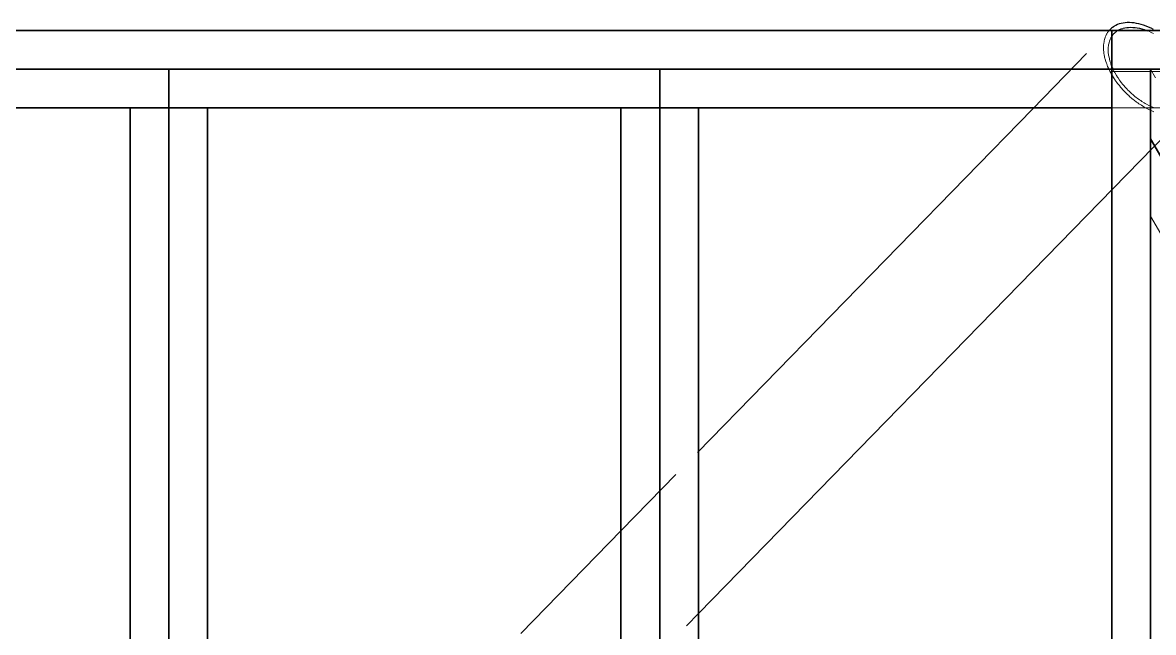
# Model space of a CAD drawing. Header units: millimetres. Extents: x -6703 to 7269, y -87291 to -79311.
# Drawn here: x -3421 to -1232, y -80835 to -79656 of the extents above; entities that cross this region are included whole.
import ezdxf

# ---------------------------------------------------------------- set-up
doc = ezdxf.new("R2010")
doc.units = ezdxf.units.MM
doc.linetypes.add('HIDDEN_50', pattern=[225, 150, -75])
for name, color, linetype, lineweight in [('PLATE_HIDDEN', 8, 'HIDDEN_50', 18), ('PLATE_VISIBLE', 7, 'Continuous', 35), ('PROFILE_HIDDEN', 9, 'HIDDEN_50', 18), ('PROFILE_VISIBLE', 4, 'Continuous', 25)]:
    doc.layers.add(name, color=color, linetype=linetype, lineweight=lineweight)

msp = doc.modelspace()

# ---------------------------------------------------------------- linework, layer by layer
at = {"layer": 'PLATE_HIDDEN'}
for p, q in [((-3220.5, -79746.1), (-3495.1, -79746.1)), ((-1238.1, -79746.1), (-3170.5, -79746.1)), ((-3138.1, -79746.1), (-3138.1, -81248.1)), ((-2188.1, -79746.1), (-2188.1, -81248.1)), ((-1313.1, -79835.8), (-1313.1, -79750.9)), ((-1313.1, -79750.9), (-1238.1, -79750.9)), ((356.8, -82485.3), (-1238.1, -79746.1)), ((-1238.1, -79746.1), (-1238.1, -79880.6)), ((4430.3, -79746.1), (-1238.1, -79746.1)), ((-1238.1, -79746.1), (-1238.1, -81418.1)), ((-1238.1, -79750.9), (-1238.1, -81423)), ((-1238.1, -79750.9), (-1167.8, -79750.9)), ((-1238.1, -81423), (-1238.1, -79750.9)), ((-1168.1, -79821.1), (-1387.9, -79821.1)), ((-1313.1, -79885.7), (-1313.1, -79845.8)), ((-293.8, -81510.2), (-1238.1, -79880.6)), ((-293.8, -81510.2), (-1238.1, -79880.6)), ((-1238.1, -79880.6), (-1238.1, -80030.2)), ((-1238.1, -79880.6), (-293.8, -81510.2)), ((-1238.1, -80030.2), (-1165.5, -80155.4)), ((-3213.1, -80982.9), (-3213.1, -80833.3)), ((-3063.1, -80833.3), (-3063.1, -80982.9)), ((-2263.1, -80982.9), (-2263.1, -80833.3)), ((-2113.1, -80833.3), (-2113.1, -80982.9)), ((-1313.1, -80983.8), (-1313.1, -80834))]:
    msp.add_line(p, q, dxfattribs=at)
at = {"layer": 'PLATE_VISIBLE'}
for p, q in [((-5070.1, -79671.1), (-1163.1, -79671.1)), ((-1313.1, -79671.1), (-5070.1, -79671.1)), ((-1313.1, -79821.1), (-1313.1, -79671.1)), ((-1163.1, -79671.1), (-1313.1, -79671.1)), ((-1313.1, -79671.1), (-1313.1, -83219.5)), ((-3495.1, -79746.1), (-1238.1, -79746.1)), ((-3170.5, -79746.1), (-3220.5, -79746.1)), ((-3138.1, -81248.1), (-3138.1, -79746.1)), ((-2188.1, -81248.1), (-2188.1, -79746.1)), ((-1238.1, -79746.1), (4754.9, -79746.1)), ((-1238.1, -83219.5), (-1238.1, -79746.1)), ((-5070.1, -79821.1), (-1313.1, -79821.1)), ((-1387.9, -79821.1), (-4815.3, -79821.1)), ((-3213.1, -80833.3), (-3213.1, -79821.1)), ((-3213.1, -79821.1), (-3063.1, -79821.1)), ((-3063.1, -79821.1), (-3213.1, -79821.1)), ((-3213.1, -79821.1), (-3213.1, -83136.7)), ((-3063.1, -79821.1), (-3063.1, -80833.3)), ((-3063.1, -83136.7), (-3063.1, -79821.1)), ((-2263.1, -80833.3), (-2263.1, -79821.1)), ((-2263.1, -79821.1), (-2113.1, -79821.1)), ((-2113.1, -79821.1), (-2263.1, -79821.1)), ((-2263.1, -79821.1), (-2263.1, -83136.7)), ((-2113.1, -79821.1), (-2113.1, -80833.3)), ((-2113.1, -83136.7), (-2113.1, -79821.1)), ((-1313.1, -79845.8), (-1313.1, -79835.8)), ((-1313.1, -80834), (-1313.1, -79885.7)), ((-1238.1, -79880.6), (640.6, -83122.6))]:
    msp.add_line(p, q, dxfattribs=at)
at = {"layer": 'PROFILE_HIDDEN'}
for p, q in [((-1466.7, -79823.4), (-1320.3, -79673.4)), ((-1327.1, -79688.6), (-1327.8, -79691.5)), ((-1326, -79685), (-1327.1, -79688.6)), ((-1325.7, -79684.3), (-1326, -79685)), ((-1324.6, -79681.6), (-1325.7, -79684.3)), ((-1323, -79678.4), (-1324.6, -79681.6)), ((-1322.7, -79677.8), (-1323, -79678.4)), ((-1321.2, -79675.3), (-1322.7, -79677.8)), ((-1319.1, -79672.5), (-1321.2, -79675.3)), ((-1317.4, -79691.8), (-1316.2, -79688.6)), ((-1316.2, -79688.6), (-1315.9, -79688)), ((-1315.9, -79688), (-1314.7, -79685.5)), ((-1314.7, -79685.5), (-1313.8, -79684.1)), ((-1311.8, -79681), (-1311, -79679.9)), ((-1311, -79679.9), (-1308.8, -79677.4)), ((-1308.8, -79677.4), (-1308.4, -79677.1)), ((-1308.4, -79677.1), (-1306.4, -79675.1)), ((-1306.4, -79675.1), (-1303.8, -79673.1)), ((-1303.4, -79672.8), (-1302.2, -79672)), ((-1243.8, -79672), (-1241.6, -79672.9)), ((-1241.6, -79672.9), (-1237, -79674.9)), ((-1237, -79674.9), (-1232.5, -79677.2)), ((-1329, -79700.2), (-1329.1, -79704.4)), ((-1329.1, -79704.4), (-1329, -79707.6)), ((-1328.9, -79699.3), (-1329, -79700.2)), ((-1329, -79707.6), (-1329, -79708.6)), ((-1329, -79708.6), (-1328.6, -79713)), ((-1328.6, -79696.2), (-1328.9, -79699.3)), ((-1328, -79692.3), (-1328.6, -79696.2)), ((-1328.6, -79713), (-1328.1, -79716.3)), ((-1327.8, -79691.5), (-1328, -79692.3)), ((-1319.9, -79706.4), (-1319.7, -79702.6)), ((-1319.9, -79709.4), (-1319.9, -79706.4)), ((-1319.9, -79710.4), (-1319.9, -79709.4)), ((-1319.7, -79714.5), (-1319.9, -79710.4)), ((-1319.7, -79702.6), (-1319.6, -79701.7)), ((-1319.6, -79701.7), (-1319.2, -79698.8)), ((-1319.2, -79698.8), (-1318.4, -79695.3)), ((-1318.4, -79695.3), (-1318.2, -79694.5)), ((-1318.2, -79694.5), (-1317.4, -79691.8)), ((-1328.1, -79716.3), (-1327.9, -79717.5)), ((-1327.9, -79717.5), (-1327, -79722)), ((-1327, -79722), (-1326.2, -79725.3)), ((-1326.2, -79725.3), (-1325.9, -79726.6)), ((-1325.9, -79726.6), (-1324.5, -79731.3)), ((-1324.5, -79731.3), (-1323.4, -79734.6)), ((-1323.4, -79734.6), (-1322.9, -79736)), ((-1319.3, -79717.6), (-1319.7, -79714.5)), ((-1319.2, -79718.7), (-1319.3, -79717.6)), ((-1318.4, -79723), (-1319.2, -79718.7)), ((-1317.7, -79726.1), (-1318.4, -79723)), ((-1317.4, -79727.3), (-1317.7, -79726.1)), ((-1316.1, -79731.7), (-1317.4, -79727.3)), ((-1315.1, -79734.8), (-1316.1, -79731.7)), ((-1314.7, -79736.2), (-1315.1, -79734.8)), ((-1322.9, -79736), (-1321, -79740.7)), ((-1321, -79740.7), (-1319.6, -79744)), ((-1319.6, -79744), (-1318.9, -79745.5)), ((-1318.9, -79745.5), (-1316.6, -79750.2)), ((-1316.6, -79750.2), (-1314.9, -79753.4)), ((-1314.9, -79753.4), (-1314.5, -79754.2)), ((-1313.8, -79738.4), (-1314.7, -79736.2)), ((-1311.6, -79743.7), (-1312.3, -79742.2)), ((-1311.3, -79744.4), (-1311.6, -79743.7)), ((-1308.8, -79749.7), (-1309.9, -79747.4)), ((-1307.2, -79752.6), (-1308.8, -79749.7)), ((-1306.4, -79754.1), (-1307.2, -79752.6)), ((-1303.8, -79758.6), (-1306.4, -79754.1)), ((-1312.7, -79757.3), (-1311.3, -79759.7)), ((-1311.3, -79759.7), (-1310.3, -79761.2)), ((-1306.8, -79766.7), (-1305.2, -79769)), ((-1305.2, -79769), (-1303.1, -79771.9)), ((-1301.9, -79761.5), (-1303.8, -79758.6)), ((-1303.1, -79771.9), (-1301.8, -79773.5)), ((-1300.9, -79763), (-1301.9, -79761.5)), ((-1301.8, -79773.5), (-1298.3, -79778)), ((-1297.9, -79767.4), (-1300.9, -79763)), ((-1298.3, -79778), (-1296.1, -79780.7)), ((-1295.9, -79770.1), (-1297.9, -79767.4)), ((-1294.7, -79771.7), (-1295.9, -79770.1)), ((-1291.4, -79775.9), (-1294.7, -79771.7)), ((-1289.2, -79778.5), (-1291.4, -79775.9)), ((-1287.8, -79780.1), (-1289.2, -79778.5)), ((-1296.1, -79780.7), (-1294.7, -79782.4)), ((-1294.7, -79782.4), (-1290.8, -79786.7)), ((-1290.8, -79786.7), (-1288.4, -79789.2)), ((-1288.4, -79789.2), (-1286.8, -79790.9)), ((-1284.1, -79784.1), (-1287.8, -79780.1)), ((-1286.8, -79790.9), (-1282.7, -79794.9)), ((-1281.9, -79786.4), (-1284.1, -79784.1)), ((-1282.7, -79794.9), (-1280.2, -79797.2)), ((-1280.3, -79788), (-1281.9, -79786.4)), ((-1276.3, -79791.8), (-1280.3, -79788)), ((-1280.2, -79797.2), (-1278.5, -79798.9)), ((-1278.5, -79798.9), (-1274.1, -79802.6)), ((-1274, -79793.9), (-1276.3, -79791.8)), ((-1272.3, -79795.4), (-1274, -79793.9)), ((-1268.1, -79798.9), (-1272.3, -79795.4)), ((-1265.7, -79800.8), (-1268.1, -79798.9)), ((-1263.8, -79802.2), (-1265.7, -79800.8)), ((-1274.1, -79802.6), (-1271.6, -79804.7)), ((-1271.6, -79804.7), (-1269.6, -79806.2)), ((-1269.6, -79806.2), (-1265.1, -79809.7)), ((-1265.1, -79809.7), (-1262.5, -79811.5)), ((-1259.4, -79805.4), (-1263.8, -79802.2)), ((-1262.5, -79811.5), (-1260.5, -79813)), ((-1260.5, -79813), (-1255.8, -79816)), ((-1257, -79807), (-1259.4, -79805.4)), ((-1255, -79808.4), (-1257, -79807)), ((-1255.8, -79816), (-1253.2, -79817.6)), ((-1250.5, -79811.1), (-1255, -79808.4)), ((-1253.2, -79817.6), (-1251, -79818.9)), ((-1251, -79818.9), (-1246.3, -79821.6)), ((-1248.2, -79812.5), (-1250.5, -79811.1)), ((-1246, -79813.7), (-1248.2, -79812.5)), ((-1246.3, -79821.6), (-1243.8, -79822.9)), ((-1241.5, -79816.1), (-1246, -79813.7)), ((-1239.2, -79817.2), (-1241.5, -79816.1)), ((-1236.9, -79818.2), (-1239.2, -79817.2)), ((-1232.4, -79820.2), (-1236.9, -79818.2)), ((-1310.5, -79977), (-1164.1, -79827.1)), ((-1243.8, -79822.9), (-1241.5, -79824.1)), ((-1241.5, -79824.1), (-1236.7, -79826.3)), ((-1236.7, -79826.3), (-1234.3, -79827.4)), ((-1234.3, -79827.4), (-1231.9, -79828.4)), ((-2261.7, -80637.4), (-2115.2, -80487.5)), ((-2293.7, -80983.9), (-2112.4, -80798.2))]:
    msp.add_line(p, q, dxfattribs=at)
at = {"layer": 'PROFILE_VISIBLE'}
for p, q in [((-1314.3, -79667.5), (-1316.8, -79669.9)), ((-1313.9, -79667.1), (-1314.3, -79667.5)), ((-1311.6, -79665.2), (-1313.9, -79667.1)), ((-1308.6, -79663.3), (-1311.6, -79665.2)), ((-1305.5, -79661.5), (-1308.2, -79663)), ((-1302.2, -79660), (-1305.5, -79661.5)), ((-1298.7, -79658.7), (-1301.8, -79659.9)), ((-1295, -79657.7), (-1298.7, -79658.7)), ((-1297.6, -79669.5), (-1294.8, -79668.3)), ((-1294.8, -79668.3), (-1291.4, -79667.2)), ((-1291.2, -79656.9), (-1294.6, -79657.6)), ((-1287.2, -79656.4), (-1291.2, -79656.9)), ((-1291, -79667.1), (-1287.9, -79666.3)), ((-1287.9, -79666.3), (-1284.2, -79665.6)), ((-1283.1, -79656.1), (-1286.9, -79656.4)), ((-1283.9, -79665.6), (-1280.4, -79665.3)), ((-1278.9, -79656.1), (-1283.1, -79656.1)), ((-1280.4, -79665.3), (-1276.4, -79665.1)), ((-1274.5, -79656.3), (-1278.6, -79656.1)), ((-1276.1, -79665.1), (-1272.3, -79665.2)), ((-1270.1, -79656.8), (-1274.5, -79656.3)), ((-1272.3, -79665.2), (-1268.1, -79665.6)), ((-1265.5, -79657.5), (-1269.8, -79656.8)), ((-1267.9, -79665.6), (-1263.9, -79666.2)), ((-1260.9, -79658.5), (-1265.5, -79657.5)), ((-1263.9, -79666.2), (-1259.5, -79667.1)), ((-1256.2, -79659.7), (-1260.8, -79658.5)), ((-1259.4, -79667.1), (-1255.1, -79668.2)), ((-1251.5, -79661.1), (-1256.2, -79659.7)), ((-1255.1, -79668.2), (-1250.6, -79669.5)), ((-1246.7, -79662.8), (-1251.4, -79661.2)), ((-1250.5, -79669.5), (-1246.1, -79671.1)), ((-1241.9, -79664.7), (-1246.7, -79662.8)), ((-1237.1, -79666.9), (-1241.9, -79664.7)), ((-1232.4, -79669.2), (-1237.1, -79666.9)), ((-1320.3, -79673.4), (-1316.8, -79669.9)), ((-1316.8, -79669.9), (-1318.7, -79672.1)), ((-1313.8, -79684.1), (-1313, -79682.6)), ((-1313, -79682.6), (-1312.6, -79682.1)), ((-1312.6, -79682.1), (-1311.8, -79681)), ((-1302.2, -79672), (-1301, -79671.2)), ((-1301, -79671.2), (-1298, -79669.6)), ((-1246.1, -79671.1), (-1243.8, -79672)), ((-1314.5, -79754.2), (-1314, -79755)), ((-1314, -79755), (-1312.7, -79757.3)), ((-1312.9, -79740.7), (-1313.8, -79738.4)), ((-1312.3, -79742.2), (-1312.9, -79740.7)), ((-1311, -79745.2), (-1311.3, -79744.4)), ((-1309.9, -79747.4), (-1311, -79745.2)), ((-1310.3, -79761.2), (-1309.4, -79762.7)), ((-1309.4, -79762.7), (-1308.3, -79764.3)), ((-1308.3, -79764.3), (-1306.8, -79766.7)), ((-2115.2, -80487.5), (-1466.7, -79823.4)), ((-2112.4, -80798.2), (-1310.5, -79977)), ((-2456.9, -80837.4), (-2261.7, -80637.4))]:
    msp.add_line(p, q, dxfattribs=at)

doc.saveas('drawing.dxf')
